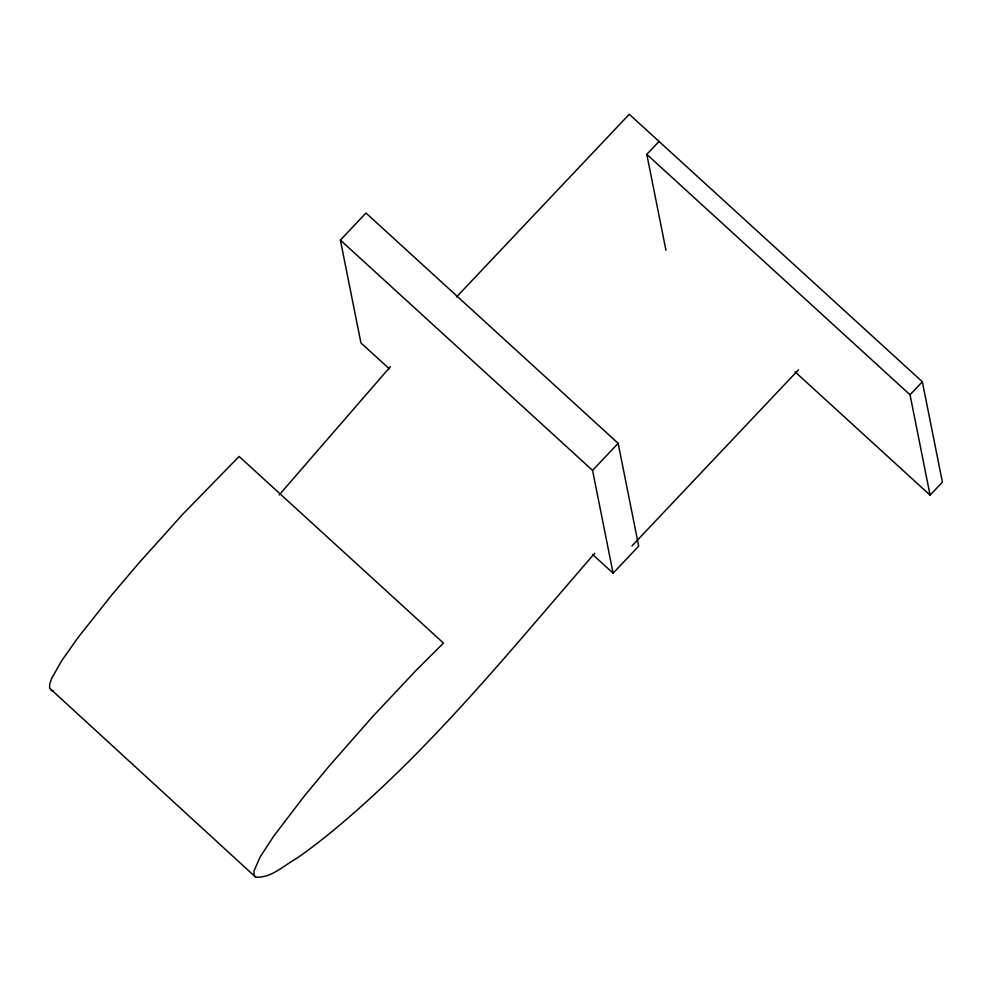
<?xml version="1.0" encoding="UTF-8"?>
<svg xmlns="http://www.w3.org/2000/svg" width="992" height="992" viewBox="0 0 992 992"><rect width="100%" height="100%" fill="white"/><g stroke="black" fill="none" stroke-linecap="round" stroke-linejoin="round"><path stroke-width="1.49" d="M390.414 366.631L279.174 494.971M594.778 553.251C510.657 649.884 429.958 751.006 330.559 832.734A315.047 48.323 -47.6 0 1 296.062 858.774C283.501 865.718 270.853 878.428 255.614 877.114L49.6 688.175L49.724 684.12L51.745 678.23L61.554 660.957L78.033 637.571L112.208 594.444L139.277 562.6L182.838 514.141L239.122 456.456L443.474 643.089L416.169 670.294L372.508 716.757L329.79 765.328L304.147 796.266L273.408 836.566L260.09 857.088L254.088 870.753L253.964 874.808L255.614 877.114M389.447 368.95L360.927 342.897L340.38 240.089L365.974 213.02L618.152 443.325L638.687 546.133L613.106 573.202L592.559 554.441M456.481 297.005L629.263 114.266L922.337 381.746L942.4 482.137L930.087 495.157L795.038 371.826M665.954 250.257L646.796 154.368L659.097 141.348M613.106 573.202L592.559 470.382L618.152 443.325M631.929 545.972L798.424 369.88M930.087 495.157L910.036 394.766L922.337 381.746M51.249 690.482L53.456 690.903M646.796 154.368L910.036 394.766M340.38 240.089L592.559 470.382"/></g></svg>
